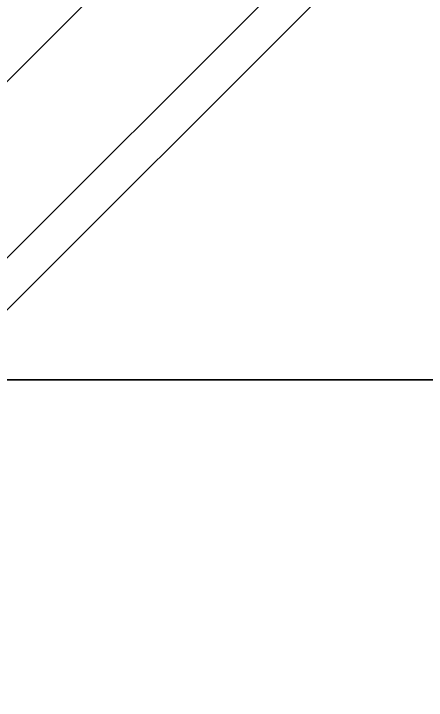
# Model space of a CAD drawing. Extents: x -122 to 890, y -422 to 455.
# Drawn here: x -33.9 to -0.9, y -279.4 to -224.5 of the extents above; entities that cross this region are included whole.
import ezdxf

# ---------------------------------------------------------------- set-up
doc = ezdxf.new("R2010")
doc.units = 0
doc.layers.add('IQ_CON_DRAIN_INT', color=7, linetype='Continuous')

# ---------------------------------------------------------------- blocks, each defined once
blk = doc.blocks.new('*X1')
at = {"color": 0}
for p, q in [((314.1082, 2207.7402), (322.8041, 2216.436)), ((314.3989, 2206.6167), (323.9276, 2216.1453)), ((314.8213, 2205.6248), (324.9194, 2215.723)), ((315.3537, 2204.743), (325.8012, 2215.1905)), ((315.9853, 2203.9605), (326.5838, 2214.5589))]:
    blk.add_line(p, q, dxfattribs=at)
blk = doc.blocks.new('DRAIN')
blk.add_line((-2.1213, -2.1213), (2.1213, 2.1213))
at = {"extrusion": (0, -1, 0)}
blk.add_line((-2.1213, 0, -2.1213), (2.1213, 0, 2.1213), dxfattribs=at)
for start, end in [(45, 225), (225, 45)]:
    blk.add_arc((0, 0), 3, start, end)
for start, end in [(45, 225), (225, 45)]:
    blk.add_arc((0, 0), 3, start, end, dxfattribs=at)
at = {"xscale": 0.4000000000000909, "yscale": 0.4000000000000909, "zscale": 0.4000000000000909}
blk.add_blockref('*X1', (-128.5971, -883.6206), dxfattribs=at)
at = {"extrusion": (0, -1, 0), "xscale": 0.4000000000000909, "yscale": 0.4000000000000909, "zscale": 0.4000000000000909}
blk.add_blockref('*X1', (-128.5971, -883.6206), dxfattribs=at)

msp = doc.modelspace()

# ---------------------------------------------------------------- block references
at = {"layer": 'IQ_CON_DRAIN_INT', "xscale": 25, "yscale": 25, "zscale": 25}
msp.add_blockref('DRAIN', (-40, -253.765), dxfattribs=at)

doc.saveas('drawing.dxf')
